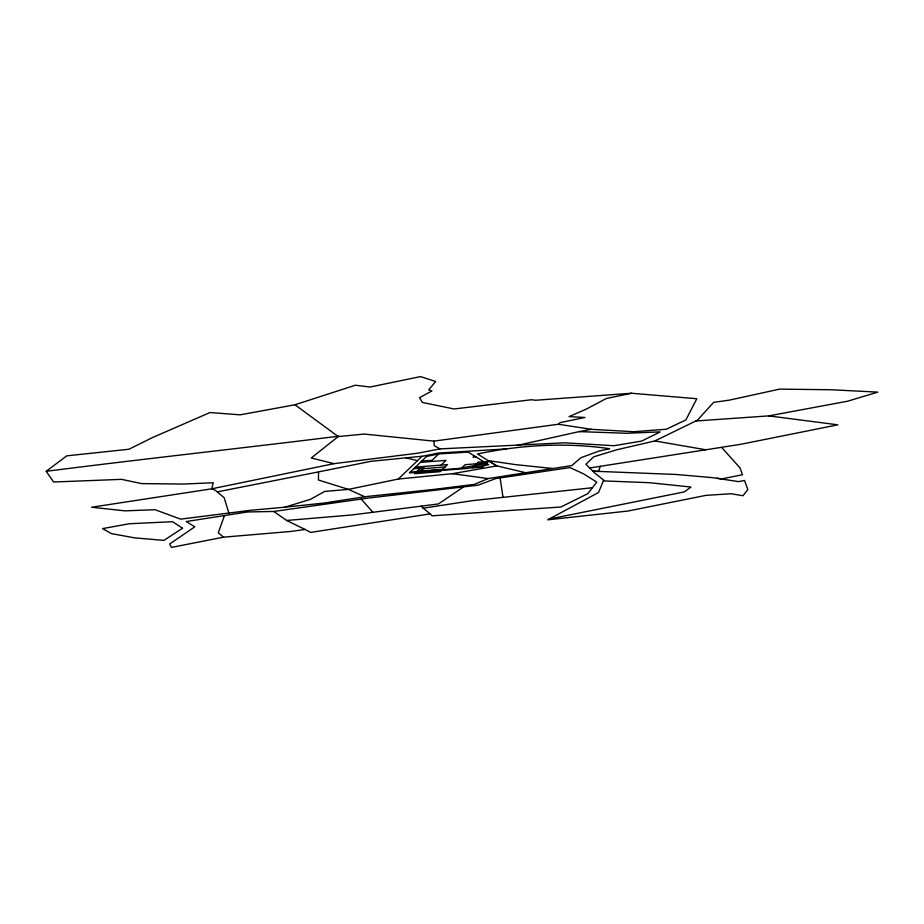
<?xml version="1.0" encoding="UTF-8"?>
<svg xmlns="http://www.w3.org/2000/svg" width="924" height="924" viewBox="0 0 924 924"><rect width="100%" height="100%" fill="white"/><g stroke="black" fill="none" stroke-linecap="round" stroke-linejoin="round"><path stroke-width="1.39" d="M516.793 445.507L579.163 431.623L626.772 433.264L660.186 431.889L641.683 441.071L614.01 445.714L564.541 442.815L440.02 448.891L417.867 453.176L333.968 463.652L211.712 488.831L91.58 507.241L124.959 510.857L155.013 509.713L180.677 519.149L250.878 510.256L284.742 507.218L310.418 499.353L324.717 491.429L348.44 489.385L398.325 479.036L422.106 456.248L371.102 461.295L318.537 471.898L318.445 480.03L348.44 489.385L364.749 496.742L433.991 489.385L474.37 484.372L488.091 478.574L571.841 465.569L580.861 457.738L599.052 451.051L609.574 448.706C565.373 442.25 520.928 444.918 477.489 453.961L496.789 465.892L524.347 472.372M224.382 515.788L218.272 532.802L223.55 537.167L290.552 531.485L305.082 529.464L310.637 532.409L430.203 513.871L432.109 515.823L560.903 506.999L587.814 493.635L596.754 482.12L583.645 473.873L569.946 467.579L495.645 478.597L478.147 485.169L367.036 498.232L273.839 511.457L247.47 511.965L186.209 521.552L194.791 526.819L169.635 544.028L171.471 547.401L223.55 537.167M600.357 466.285L598.475 471.471L592.861 471.182L676.16 474.474L712.196 477.616L738.68 481.623L744.536 480.445L747.828 489.57L742.977 495.726L731.057 493.739L705.855 495.38L627.985 511.03L547.713 519.819L598.533 492.504L603.695 480.076L594.375 472.73L585.943 464.252L593.635 456.86L616.712 449.792L654.908 440.944L697.424 420.201L713.64 402.367L729.383 400.127L779.637 389.119L831.438 389.755L877.8 392.123L847.493 401.235L768.791 415.881L696.13 420.963M421.922 466.597L414.518 473.689L440.124 471.69L447.528 464.599L415.5 467.094M420.478 471.413L424.197 467.856L413.86 468.653M438.704 453.961L432.097 460.291L421.76 461.088M441.106 465.107L446.038 460.371L420.432 462.37M461.838 467.856L465.165 464.668L485.909 463.063M474.324 455.902L473.065 457.103L475.929 456.883M558.339 424.255L560.163 422.603L584.961 417.486L569.057 416.597L586.324 409.101L606.387 398.475L631.531 393.254L696.788 398.729L685.885 419.923L666.343 429.221L633.656 431.727L591.383 429.313L558.339 424.255L433.864 441.129L364.287 434.072L338.219 436.555L294.952 404.781L240.148 414.83L209.979 412.531L152.714 437.468L128.886 449.26L66.759 455.844L46.2 471.309L53.58 482.016L121.518 479.348L141.649 483.599L183.137 484.061L213.236 482.744L211.712 488.831L215.35 490.274L224.185 497.747L228.863 513.051M463.455 486.983L438.461 503.938L351.801 514.968L286.625 520.466L273.839 511.457M294.952 404.781L355.382 385.216L370.074 387.029L420.559 376.599L435.654 381.497L428.701 389.87L431.912 390.968L419.508 397.69L422.441 402.437L454.065 408.974L531.231 399.769L535.804 400.242L631.531 393.254M217.383 491.857L318.537 471.898M421.979 456.375L438.334 453.049L506.202 448.925M549.122 519.057L684.268 491.903L690.944 487.04L649.537 482.709L603.36 480.884M579.163 431.623L591.383 429.313M486.636 463.502L458.339 468.48L410.152 472.222M398.325 479.036L452.425 473.689L496.789 465.892L488.207 460.591L515.453 464.61L551.975 468.422M589.697 467.971L740.632 444.329L837.849 424.821L768.791 415.881M364.749 496.742L324.162 503.049L284.742 507.218M421.217 506.156L423.227 508.188L471.898 500.704L592.157 487.757M46.2 471.309C143.578 458.858 241.303 448.302 338.658 436.197L311.261 457.992L333.968 463.652M419.45 468.953L445.068 466.966M416.99 471.321L442.596 469.334M716.805 478.193L721.852 478.886L742.48 474.74L740.02 467.902L721.771 447.551M452.425 473.689L488.091 478.574M654.908 440.944L705.532 449.734M406.156 457.83L417.475 460.683M423.227 508.188L430.203 513.871M286.625 520.466L305.082 529.464M440.02 448.891L434.315 445.726L433.864 441.129M361.203 499.064L372.926 512.358M500.069 477.893L503.049 497.378M426.645 456.41L409.401 472.926L467.81 468.399L488.623 464.737L468.225 452.125L439.004 453.892L426.645 456.41M478.262 462.219L472.337 467.891L482.582 467.094L488.507 461.423L478.262 462.219M182.513 528.228L163.941 540.39L134.477 537.837L111.457 533.61L102.576 528.62L129.337 523.746L172.569 521.713L182.513 528.228"/></g></svg>
